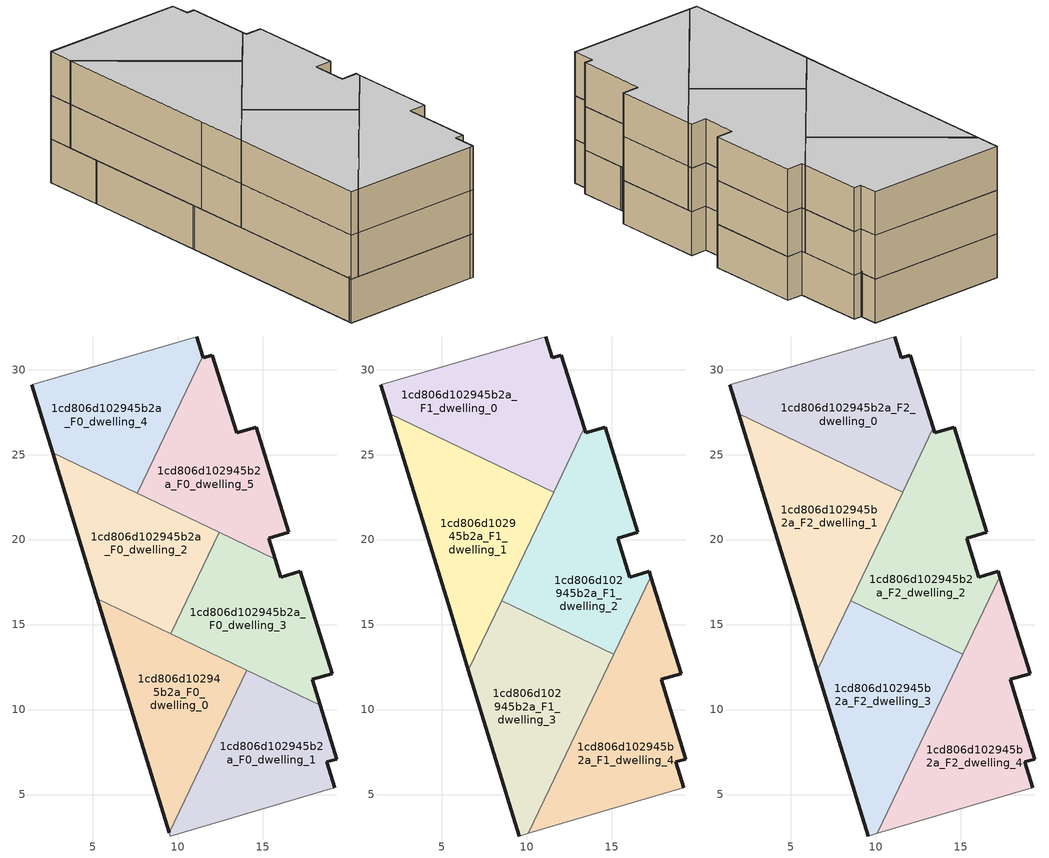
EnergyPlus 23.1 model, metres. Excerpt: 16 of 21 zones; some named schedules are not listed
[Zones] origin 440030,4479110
1cd806d102945b2a_F0_dwelling_0
 floor ground (EU_floor_Construction): 9.49,2.75 14.08,12.33 5.28,16.53 z0
 wall outside (EU_wall_Construction): 9.49,2.75 5.28,16.53 z0:3
 wall to 1cd806d102945b2a_F0_dwelling_1 (EU_wall_Construction): 14.08,12.33 9.49,2.75 z0:3
 wall to 1cd806d102945b2a_F0_dwelling_3 (EU_wall_Construction): 9.61,14.46 14.08,12.33 z0:3
 wall to 1cd806d102945b2a_F0_dwelling_2 (EU_wall_Construction): 5.28,16.53 9.61,14.46 z0:3
 ceiling adiabatic (EU_roof_Construction): 14.08,12.33 9.49,2.75 6.57,12.3 7.98,15.24 z3
1cd806d102945b2a_F0_dwelling_1
 floor ground (EU_floor_Construction): 19.02,5.34 19.26,5.41 18.79,6.93 19.36,7.09 18.38,10.27 14.08,12.33 9.49,2.75 9.55,2.56 z0
 wall outside (EU_wall_Construction): 18.38,10.27 19.36,7.09 18.79,6.93 19.26,5.41 z0:3
 wall adiabatic (EU_wall_Construction): 19.26,5.41 19.02,5.34 9.55,2.56 9.49,2.75 z0:3
 wall to 1cd806d102945b2a_F0_dwelling_3 (EU_wall_Construction): 14.08,12.33 18.38,10.27 z0:3
1cd806d102945b2a_F0_dwelling_2
 floor ground (EU_floor_Construction): 9.61,14.46 12.46,20.42 2.64,25.11 5.28,16.53 z0
 wall outside (EU_wall_Construction): 5.28,16.53 2.64,25.11 z0:3
 wall to 1cd806d102945b2a_F0_dwelling_3 (EU_wall_Construction): 12.46,20.42 9.61,14.46 z0:3
 wall to 1cd806d102945b2a_F0_dwelling_4 (EU_wall_Construction): 2.64,25.11 7.62,22.73 z0:3
 wall to 1cd806d102945b2a_F0_dwelling_5 (EU_wall_Construction): 7.62,22.73 12.46,20.42 z0:3
1cd806d102945b2a_F0_dwelling_3
 floor ground (EU_floor_Construction): 18.38,10.27 17.92,11.77 19.09,12.12 17.22,18.13 16.08,17.79 15.76,18.84 12.46,20.42 9.61,14.46 z0
 wall outside (EU_wall_Construction): 15.76,18.84 16.08,17.79 17.22,18.13 19.09,12.12 17.92,11.77 18.38,10.27 z0:3
 wall to 1cd806d102945b2a_F0_dwelling_5 (EU_wall_Construction): 12.46,20.42 15.76,18.84 z0:3
1cd806d102945b2a_F0_dwelling_4
 floor ground (EU_floor_Construction): 7.62,22.73 11.47,30.79 11.11,31.92 1.41,29.11 2.64,25.11 z0
 wall outside (EU_wall_Construction): 2.64,25.11 1.41,29.11 / 11.11,31.92 11.47,30.79 z0:3
 wall adiabatic (EU_wall_Construction): 1.41,29.11 11.11,31.92 z0:3
 wall to 1cd806d102945b2a_F0_dwelling_5 (EU_wall_Construction): 11.47,30.79 7.62,22.73 z0:3
1cd806d102945b2a_F0_dwelling_5
 floor ground (EU_floor_Construction): 15.76,18.84 15.37,20.09 16.53,20.43 14.62,26.61 13.49,26.28 12.05,30.85 11.5,30.68 11.47,30.79 7.62,22.73 z0
 wall outside (EU_wall_Construction): 11.47,30.79 11.5,30.68 12.05,30.85 13.49,26.28 14.62,26.61 16.53,20.43 15.37,20.09 15.76,18.84 z0:3
1cd806d102945b2a_F1_dwelling_0
 floor to 1cd806d102945b2a_F0_dwelling_4 (EU_floor_Construction): 8.38,24.32 11.47,30.79 11.11,31.92 1.41,29.11 1.94,27.4 z3
 floor to 1cd806d102945b2a_F0_dwelling_5 (EU_floor_Construction): 11.59,22.79 13.4,26.57 12.05,30.85 11.5,30.68 11.47,30.79 8.38,24.32 z3
 wall outside (EU_wall_Construction): 1.94,27.4 1.41,29.11 / 11.11,31.92 11.5,30.68 12.05,30.85 13.4,26.57 z3:6
 wall to 1cd806d102945b2a_F1_dwelling_1 (EU_wall_Construction): 11.59,22.79 1.94,27.4 z3:6
 wall adiabatic (EU_wall_Construction): 1.41,29.11 11.11,31.92 z3:6
 wall to 1cd806d102945b2a_F1_dwelling_2 (EU_wall_Construction): 13.4,26.57 11.59,22.79 z3:6
1cd806d102945b2a_F1_dwelling_1
 floor to 1cd806d102945b2a_F0_dwelling_2 (EU_floor_Construction): 7.98,15.24 10.83,21.2 2.64,25.11 5.28,16.53 z3
 floor to 1cd806d102945b2a_F0_dwelling_0 (EU_floor_Construction): 6.57,12.3 7.98,15.24 5.28,16.53 5.49,15.84 z3
 floor to 1cd806d102945b2a_F0_dwelling_4 (EU_floor_Construction): 7.62,22.73 8.38,24.32 1.94,27.4 2.64,25.11 z3
 floor to 1cd806d102945b2a_F0_dwelling_5 (EU_floor_Construction): 10.83,21.2 11.59,22.79 8.38,24.32 7.62,22.73 z3
 wall outside (EU_wall_Construction): 6.57,12.3 5.49,15.84 1.94,27.4 z3:6
 wall to 1cd806d102945b2a_F1_dwelling_3 (EU_wall_Construction): 8.54,16.41 6.57,12.3 z3:6
 wall to 1cd806d102945b2a_F1_dwelling_2 (EU_wall_Construction): 11.59,22.79 8.54,16.41 z3:6
1cd806d102945b2a_F1_dwelling_2
 floor to 1cd806d102945b2a_F0_dwelling_3 (EU_floor_Construction): 15.12,13.25 17.31,17.82 17.22,18.13 16.08,17.79 15.76,18.84 12.46,20.42 10.17,15.63 z3
 floor to 1cd806d102945b2a_F0_dwelling_5 (EU_floor_Construction): 15.76,18.84 15.37,20.09 16.53,20.43 14.62,26.61 13.49,26.28 13.4,26.57 10.83,21.2 z3
 floor to 1cd806d102945b2a_F0_dwelling_2 (EU_floor_Construction): 10.17,15.63 12.46,20.42 10.83,21.2 8.54,16.41 z3
 wall outside (EU_wall_Construction): 13.4,26.57 13.49,26.28 14.62,26.61 16.53,20.43 15.37,20.09 16.08,17.79 17.22,18.13 17.31,17.82 z3:6
 wall to 1cd806d102945b2a_F1_dwelling_3 (EU_wall_Construction): 15.12,13.25 8.54,16.41 z3:6
 wall to 1cd806d102945b2a_F1_dwelling_4 (EU_wall_Construction): 17.31,17.82 15.12,13.25 z3:6
1cd806d102945b2a_F1_dwelling_3
 floor to 1cd806d102945b2a_F0_dwelling_1 (EU_floor_Construction): 10.09,2.72 14.57,12.09 14.08,12.33 9.49,2.75 9.55,2.56 z3
 floor to 1cd806d102945b2a_F0_dwelling_3 (EU_floor_Construction): 14.57,12.09 15.12,13.25 10.17,15.63 9.61,14.46 z3
 floor to 1cd806d102945b2a_F0_dwelling_2 (EU_floor_Construction): 9.61,14.46 10.17,15.63 8.54,16.41 7.98,15.24 z3
 floor adiabatic (EU_floor_Construction): 9.55,2.56 9.49,2.75 14.08,12.33 14.57,12.09 7.98,15.24 6.57,12.3 z3
 wall outside (EU_wall_Construction): 9.55,2.56 6.57,12.3 z3:6
 wall adiabatic (EU_wall_Construction): 10.09,2.72 9.55,2.56 z3:6
 wall to 1cd806d102945b2a_F1_dwelling_4 (EU_wall_Construction): 15.12,13.25 10.09,2.72 z3:6
1cd806d102945b2a_F1_dwelling_4
 floor to 1cd806d102945b2a_F0_dwelling_1 (EU_floor_Construction): 19.02,5.34 19.26,5.41 18.79,6.93 19.36,7.09 18.38,10.27 14.57,12.09 10.09,2.72 z3
 floor to 1cd806d102945b2a_F0_dwelling_3 (EU_floor_Construction): 18.38,10.27 17.92,11.77 19.09,12.12 17.31,17.82 14.57,12.09 z3
 wall outside (EU_wall_Construction): 17.31,17.82 19.09,12.12 17.92,11.77 19.36,7.09 18.79,6.93 19.26,5.41 z3:6
 wall adiabatic (EU_wall_Construction): 19.26,5.41 19.02,5.34 10.09,2.72 z3:6
1cd806d102945b2a_F2_dwelling_0
 floor to 1cd806d102945b2a_F1_dwelling_0 (EU_floor_Construction): 11.59,22.79 13.4,26.57 12.05,30.85 11.5,30.68 11.11,31.92 1.41,29.11 1.94,27.4 z6
 wall outside (EU_wall_Construction): 1.94,27.4 1.41,29.11 / 11.11,31.92 11.5,30.68 12.05,30.85 13.4,26.57 z6:9
 wall to 1cd806d102945b2a_F2_dwelling_1 (EU_wall_Construction): 11.59,22.79 1.94,27.4 z6:9
 wall adiabatic (EU_wall_Construction): 1.41,29.11 11.11,31.92 z6:9
 wall to 1cd806d102945b2a_F2_dwelling_2 (EU_wall_Construction): 13.4,26.57 11.59,22.79 z6:9
 ceiling to 1cd806d102945b2a_F3_dwelling_0 (EU_floor_Construction): 12.05,30.85 13.4,26.57 11.59,22.79 1.94,27.4 1.41,29.11 11.11,31.92 11.5,30.68 z9
1cd806d102945b2a_F2_dwelling_1
 floor to 1cd806d102945b2a_F1_dwelling_1 (EU_floor_Construction): 6.57,12.3 11.59,22.79 1.94,27.4 5.49,15.84 z6
 wall outside (EU_wall_Construction): 6.57,12.3 5.49,15.84 1.94,27.4 z6:9
 wall to 1cd806d102945b2a_F2_dwelling_3 (EU_wall_Construction): 8.54,16.41 6.57,12.3 z6:9
 wall to 1cd806d102945b2a_F2_dwelling_2 (EU_wall_Construction): 11.59,22.79 8.54,16.41 z6:9
 ceiling to 1cd806d102945b2a_F3_dwelling_1 (EU_floor_Construction): 11.59,22.79 6.57,12.3 5.49,15.84 1.94,27.4 z9
1cd806d102945b2a_F2_dwelling_2
 floor to 1cd806d102945b2a_F1_dwelling_2 (EU_floor_Construction): 15.12,13.25 17.31,17.82 17.22,18.13 16.08,17.79 15.37,20.09 16.53,20.43 14.62,26.61 13.49,26.28 13.4,26.57 8.54,16.41 z6
 wall outside (EU_wall_Construction): 13.4,26.57 13.49,26.28 14.62,26.61 16.53,20.43 15.37,20.09 16.08,17.79 17.22,18.13 17.31,17.82 z6:9
 wall to 1cd806d102945b2a_F2_dwelling_3 (EU_wall_Construction): 15.12,13.25 8.54,16.41 z6:9
 wall to 1cd806d102945b2a_F2_dwelling_4 (EU_wall_Construction): 17.31,17.82 15.12,13.25 z6:9
 ceiling to 1cd806d102945b2a_F3_dwelling_2 (EU_floor_Construction): 14.62,26.61 16.53,20.43 15.37,20.09 16.08,17.79 17.22,18.13 17.31,17.82 15.12,13.25 8.54,16.41 13.4,26.57 13.49,26.28 z9
1cd806d102945b2a_F2_dwelling_3
 floor to 1cd806d102945b2a_F1_dwelling_3 (EU_floor_Construction): 10.09,2.72 15.12,13.25 8.54,16.41 6.57,12.3 9.55,2.56 z6
 wall outside (EU_wall_Construction): 9.55,2.56 6.57,12.3 z6:9
 wall adiabatic (EU_wall_Construction): 10.09,2.72 9.55,2.56 z6:9
 wall to 1cd806d102945b2a_F2_dwelling_4 (EU_wall_Construction): 15.12,13.25 10.09,2.72 z6:9
 ceiling to 1cd806d102945b2a_F3_dwelling_3 (EU_floor_Construction): 15.12,13.25 10.09,2.72 9.55,2.56 6.57,12.3 8.54,16.41 z9
1cd806d102945b2a_F2_dwelling_4
 floor to 1cd806d102945b2a_F1_dwelling_4 (EU_floor_Construction): 19.02,5.34 19.26,5.41 18.79,6.93 19.36,7.09 17.92,11.77 19.09,12.12 17.31,17.82 10.09,2.72 z6
 wall outside (EU_wall_Construction): 17.31,17.82 19.09,12.12 17.92,11.77 19.36,7.09 18.79,6.93 19.26,5.41 z6:9
 wall adiabatic (EU_wall_Construction): 19.26,5.41 19.02,5.34 10.09,2.72 z6:9
 ceiling to 1cd806d102945b2a_F3_dwelling_4 (EU_floor_Construction): 17.31,17.82 19.09,12.12 17.92,11.77 19.36,7.09 18.79,6.93 19.26,5.41 19.02,5.34 10.09,2.72 z9
[Building]
EU S2 Campaign: North Axis=0; Terrain=City; Solar Distribution=FullExterior
[Site:Location]
Madrid: Latitude=40.5; Longitude=-3.5; Time Zone=1; Elevation=609
[SizingPeriod:WeatherFileDays]
AnnualSizingPeriod: Begin Month=1; Begin Day of Month=1; End Month=12; End Day of Month=31; Day of Week for Start Day=Monday; Use Weather File Daylight Saving Period=No; Use Weather File Rain and Snow Indicators=No
[MATERIAL]
EU_InternalMass_Material: Roughness=MediumRough; Thickness=0.1; Conductivity=1; Density=1800; Specific Heat=900; Thermal Absorptance=0.9; Solar Absorptance=0.7; Visible Absorptance=0.7
[MATERIAL:NOMASS] Roughness=MediumRough; Thermal Absorptance=0.9; Solar Absorptance=0.7; Visible Absorptance=0.7
Name | Thermal Resistance
EU_wall_NoMass | 1.60022
EU_roof_NoMass | 1.57597
EU_floor_NoMass | 0.470652
[CONSTRUCTION]
EU_wall_Construction: EU_wall_NoMass
EU_roof_Construction: EU_roof_NoMass
EU_floor_Construction: EU_floor_NoMass
EU_InternalMass_Construction: EU_InternalMass_Material
[ZONE] Type=1; Multiplier=1; Ceiling Height=autocalculate; Floor Area=autocalculate; Part of Total Floor Area=Yes
Name | Volume
1cd806d102945b2a_F0_dwelling_0 | 155.252
1cd806d102945b2a_F1_dwelling_0; 1cd806d102945b2a_F2_dwelling_0 | 186.285
1cd806d102945b2a_F0_dwelling_1; 1cd806d102945b2a_F0_dwelling_4 | 155.234
1cd806d102945b2a_F1_dwelling_1; 1cd806d102945b2a_F2_dwelling_1 | 186.267
1cd806d102945b2a_F0_dwelling_2 | 155.246
1cd806d102945b2a_F1_dwelling_2; 1cd806d102945b2a_F2_dwelling_2 | 186.272
1cd806d102945b2a_F0_dwelling_3 | 155.23
1cd806d102945b2a_F1_dwelling_3; 1cd806d102945b2a_F2_dwelling_3 | 186.284
1cd806d102945b2a_F1_dwelling_4; 1cd806d102945b2a_F2_dwelling_4 | 186.274
1cd806d102945b2a_F0_dwelling_5 | 155.221
[INTERNALMASS] Construction=EU_InternalMass_Construction
Name | Zone or ZoneList | Surface Area
1cd806d102945b2a_F0_dwelling_0_EU_InternalMass | 1cd806d102945b2a_F0_dwelling_0 | 51.7421
1cd806d102945b2a_F0_dwelling_1_EU_InternalMass | 1cd806d102945b2a_F0_dwelling_1 | 51.7448
1cd806d102945b2a_F0_dwelling_2_EU_InternalMass | 1cd806d102945b2a_F0_dwelling_2 | 51.7489
1cd806d102945b2a_F0_dwelling_3_EU_InternalMass | 1cd806d102945b2a_F0_dwelling_3 | 51.7432
1cd806d102945b2a_F0_dwelling_4_EU_InternalMass | 1cd806d102945b2a_F0_dwelling_4 | 51.7446
1cd806d102945b2a_F0_dwelling_5_EU_InternalMass | 1cd806d102945b2a_F0_dwelling_5 | 51.7402
1cd806d102945b2a_F1_dwelling_0_EU_InternalMass | 1cd806d102945b2a_F1_dwelling_0 | 62.0952
1cd806d102945b2a_F1_dwelling_1_EU_InternalMass | 1cd806d102945b2a_F1_dwelling_1 | 62.0913
1cd806d102945b2a_F1_dwelling_2_EU_InternalMass | 1cd806d102945b2a_F1_dwelling_2 | 62.0896
1cd806d102945b2a_F1_dwelling_3_EU_InternalMass | 1cd806d102945b2a_F1_dwelling_3 | 62.0929
1cd806d102945b2a_F1_dwelling_4_EU_InternalMass | 1cd806d102945b2a_F1_dwelling_4 | 62.0914
1cd806d102945b2a_F2_dwelling_0_EU_InternalMass | 1cd806d102945b2a_F2_dwelling_0 | 62.0952
1cd806d102945b2a_F2_dwelling_1_EU_InternalMass | 1cd806d102945b2a_F2_dwelling_1 | 62.0913
1cd806d102945b2a_F2_dwelling_2_EU_InternalMass | 1cd806d102945b2a_F2_dwelling_2 | 62.0896
1cd806d102945b2a_F2_dwelling_3_EU_InternalMass | 1cd806d102945b2a_F2_dwelling_3 | 62.0929
1cd806d102945b2a_F2_dwelling_4_EU_InternalMass | 1cd806d102945b2a_F2_dwelling_4 | 62.0914
[OTHEREQUIPMENT] Fuel Type=Electricity; Design Level Calculation Method=Watts/Area; Power per Zone Floor Area=1; Fraction Latent=0; Fraction Radiant=0; Fraction Lost=0; Carbon Dioxide Generation Rate=0; EndUse Subcategory=EU_Step8_InternalGains
Name | Zone or ZoneList or Space or SpaceList | Schedule
EU_Step8_InternalGain_1cd806d102945b2a_F0_dwelling_0_f000 | 1cd806d102945b2a_F0_dwelling_0 | EU_Step8_GainSchedule_1cd806d102945b2a_F0_dwelling_0_f000
EU_Step8_InternalGain_1cd806d102945b2a_F0_dwelling_1_f000 | 1cd806d102945b2a_F0_dwelling_1 | EU_Step8_GainSchedule_1cd806d102945b2a_F0_dwelling_1_f000
EU_Step8_InternalGain_1cd806d102945b2a_F0_dwelling_2_f000 | 1cd806d102945b2a_F0_dwelling_2 | EU_Step8_GainSchedule_1cd806d102945b2a_F0_dwelling_2_f000
EU_Step8_InternalGain_1cd806d102945b2a_F0_dwelling_3_f000 | 1cd806d102945b2a_F0_dwelling_3 | EU_Step8_GainSchedule_1cd806d102945b2a_F0_dwelling_3_f000
EU_Step8_InternalGain_1cd806d102945b2a_F0_dwelling_4_f000 | 1cd806d102945b2a_F0_dwelling_4 | EU_Step8_GainSchedule_1cd806d102945b2a_F0_dwelling_4_f000
EU_Step8_InternalGain_1cd806d102945b2a_F0_dwelling_5_f000 | 1cd806d102945b2a_F0_dwelling_5 | EU_Step8_GainSchedule_1cd806d102945b2a_F0_dwelling_5_f000
EU_Step8_InternalGain_1cd806d102945b2a_F1_dwelling_0_f000 | 1cd806d102945b2a_F1_dwelling_0 | EU_Step8_GainSchedule_1cd806d102945b2a_F1_dwelling_0_f000
EU_Step8_InternalGain_1cd806d102945b2a_F1_dwelling_1_f000 | 1cd806d102945b2a_F1_dwelling_1 | EU_Step8_GainSchedule_1cd806d102945b2a_F1_dwelling_1_f000
EU_Step8_InternalGain_1cd806d102945b2a_F1_dwelling_2_f000 | 1cd806d102945b2a_F1_dwelling_2 | EU_Step8_GainSchedule_1cd806d102945b2a_F1_dwelling_2_f000
EU_Step8_InternalGain_1cd806d102945b2a_F1_dwelling_3_f000 | 1cd806d102945b2a_F1_dwelling_3 | EU_Step8_GainSchedule_1cd806d102945b2a_F1_dwelling_3_f000
EU_Step8_InternalGain_1cd806d102945b2a_F1_dwelling_4_f000 | 1cd806d102945b2a_F1_dwelling_4 | EU_Step8_GainSchedule_1cd806d102945b2a_F1_dwelling_4_f000
EU_Step8_InternalGain_1cd806d102945b2a_F2_dwelling_0_f000 | 1cd806d102945b2a_F2_dwelling_0 | EU_Step8_GainSchedule_1cd806d102945b2a_F2_dwelling_0_f000
EU_Step8_InternalGain_1cd806d102945b2a_F2_dwelling_1_f000 | 1cd806d102945b2a_F2_dwelling_1 | EU_Step8_GainSchedule_1cd806d102945b2a_F2_dwelling_1_f000
EU_Step8_InternalGain_1cd806d102945b2a_F2_dwelling_2_f000 | 1cd806d102945b2a_F2_dwelling_2 | EU_Step8_GainSchedule_1cd806d102945b2a_F2_dwelling_2_f000
EU_Step8_InternalGain_1cd806d102945b2a_F2_dwelling_3_f000 | 1cd806d102945b2a_F2_dwelling_3 | EU_Step8_GainSchedule_1cd806d102945b2a_F2_dwelling_3_f000
EU_Step8_InternalGain_1cd806d102945b2a_F2_dwelling_4_f000 | 1cd806d102945b2a_F2_dwelling_4 | EU_Step8_GainSchedule_1cd806d102945b2a_F2_dwelling_4_f000
[ZONEVENTILATION:DESIGNFLOWRATE] Schedule=EU_AlwaysOn; Design Flow Rate Calculation Method=AirChanges/Hour; Air Changes per Hour=0.480704; Ventilation Type=Natural; Fan Pressure Rise=0; Fan Total Efficiency=1; Constant Term Coefficient=1; Temperature Term Coefficient=0; Velocity Term Coefficient=0; Velocity Squared Term Coefficient=0; Minimum Indoor Temperature=-100; Maximum Indoor Temperature=100; Delta Temperature=-100; Minimum Outdoor Temperature=-100; Maximum Outdoor Temperature=100; Maximum Wind Speed=40
Name | Zone or ZoneList or Space or SpaceList
EU_ConstantAir_1cd806d102945b2a_F0_dwelling_0 | 1cd806d102945b2a_F0_dwelling_0
EU_ConstantAir_1cd806d102945b2a_F0_dwelling_1 | 1cd806d102945b2a_F0_dwelling_1
EU_ConstantAir_1cd806d102945b2a_F0_dwelling_2 | 1cd806d102945b2a_F0_dwelling_2
EU_ConstantAir_1cd806d102945b2a_F0_dwelling_3 | 1cd806d102945b2a_F0_dwelling_3
EU_ConstantAir_1cd806d102945b2a_F0_dwelling_4 | 1cd806d102945b2a_F0_dwelling_4
EU_ConstantAir_1cd806d102945b2a_F0_dwelling_5 | 1cd806d102945b2a_F0_dwelling_5
EU_ConstantAir_1cd806d102945b2a_F1_dwelling_0 | 1cd806d102945b2a_F1_dwelling_0
EU_ConstantAir_1cd806d102945b2a_F1_dwelling_1 | 1cd806d102945b2a_F1_dwelling_1
EU_ConstantAir_1cd806d102945b2a_F1_dwelling_2 | 1cd806d102945b2a_F1_dwelling_2
EU_ConstantAir_1cd806d102945b2a_F1_dwelling_3 | 1cd806d102945b2a_F1_dwelling_3
EU_ConstantAir_1cd806d102945b2a_F1_dwelling_4 | 1cd806d102945b2a_F1_dwelling_4
EU_ConstantAir_1cd806d102945b2a_F2_dwelling_0 | 1cd806d102945b2a_F2_dwelling_0
EU_ConstantAir_1cd806d102945b2a_F2_dwelling_1 | 1cd806d102945b2a_F2_dwelling_1
EU_ConstantAir_1cd806d102945b2a_F2_dwelling_2 | 1cd806d102945b2a_F2_dwelling_2
EU_ConstantAir_1cd806d102945b2a_F2_dwelling_3 | 1cd806d102945b2a_F2_dwelling_3
EU_ConstantAir_1cd806d102945b2a_F2_dwelling_4 | 1cd806d102945b2a_F2_dwelling_4
[HVACTEMPLATE:THERMOSTAT] Constant Heating Setpoint=20; Constant Cooling Setpoint=50
EU_HeatOnly_1cd806d102945b2a_F0_dwelling_0; EU_HeatOnly_1cd806d102945b2a_F0_dwelling_1; EU_HeatOnly_1cd806d102945b2a_F0_dwelling_2; EU_HeatOnly_1cd806d102945b2a_F0_dwelling_3; EU_HeatOnly_1cd806d102945b2a_F0_dwelling_4; EU_HeatOnly_1cd806d102945b2a_F0_dwelling_5; EU_HeatOnly_1cd806d102945b2a_F1_dwelling_0; EU_HeatOnly_1cd806d102945b2a_F1_dwelling_1; EU_HeatOnly_1cd806d102945b2a_F1_dwelling_2; EU_HeatOnly_1cd806d102945b2a_F1_dwelling_3; EU_HeatOnly_1cd806d102945b2a_F1_dwelling_4; EU_HeatOnly_1cd806d102945b2a_F2_dwelling_0; EU_HeatOnly_1cd806d102945b2a_F2_dwelling_1; EU_HeatOnly_1cd806d102945b2a_F2_dwelling_2; EU_HeatOnly_1cd806d102945b2a_F2_dwelling_3; EU_HeatOnly_1cd806d102945b2a_F2_dwelling_4; EU_HeatOnly_1cd806d102945b2a_F3_dwelling_0; EU_HeatOnly_1cd806d102945b2a_F3_dwelling_1; EU_HeatOnly_1cd806d102945b2a_F3_dwelling_2; EU_HeatOnly_1cd806d102945b2a_F3_dwelling_3; EU_HeatOnly_1cd806d102945b2a_F3_dwelling_4
